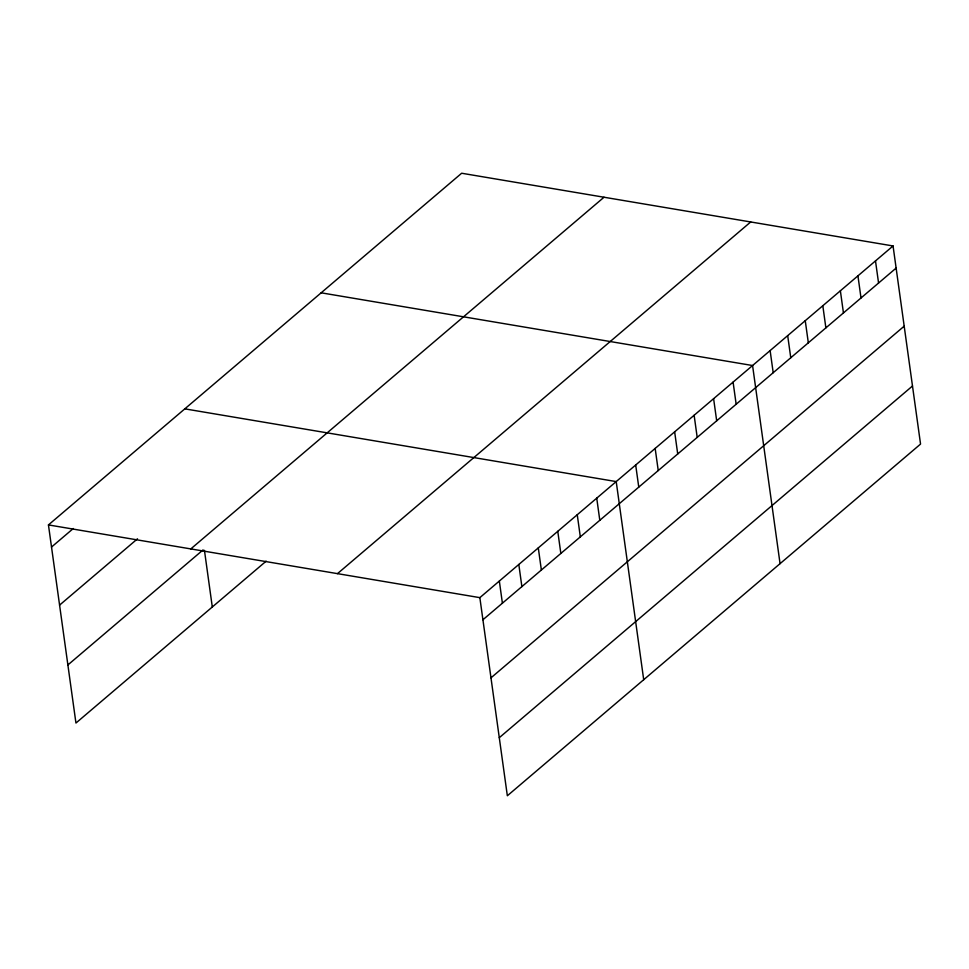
<?xml version="1.0" encoding="UTF-8"?>
<svg xmlns="http://www.w3.org/2000/svg" width="969" height="969" viewBox="0 0 969 969"><rect width="100%" height="100%" fill="white"/><g stroke="black" fill="none" stroke-linecap="round" stroke-linejoin="round"><path stroke-width="1.45" d="M266.16 561.148L75.945 723.044L48.45 524.919L461.656 173.233L893.055 245.956L920.55 444.081L507.344 795.767L479.849 597.643L893.055 245.956M51.514 547.049L73.293 528.517M59.581 605.116L137.501 538.8M190.808 548.914L604.014 197.24M67.878 664.964L203.09 549.883M337.491 573.636L750.696 221.962M482.925 619.76L896.131 268.086M490.98 677.84L904.186 326.165M499.289 737.688L912.495 386.001M321.163 292.808L752.574 365.531L780.057 563.655M184.813 408.857L616.211 481.581L643.707 679.705M48.45 524.919L479.849 597.643M875.491 260.903L878.568 283.033M857.94 275.85L861.005 297.98M840.377 290.797L843.442 312.926M822.814 305.744L825.879 327.873M805.251 320.691L808.328 342.82M787.688 335.637L790.765 357.767M770.125 350.584L773.201 372.714M733.085 382.113L736.161 404.23M713.608 398.683L716.685 420.812M694.131 415.265L697.196 437.394M674.654 431.847L677.719 453.976M655.165 448.429L658.242 470.546M635.688 464.999L638.765 487.128M596.734 498.163L599.799 520.292M577.258 514.745L580.322 536.874M557.769 531.315L560.845 553.444M538.292 547.897L541.368 570.026M518.815 564.479L521.879 586.608M499.338 581.061L502.402 603.19M204.447 550.356L212.296 606.982"/></g></svg>
